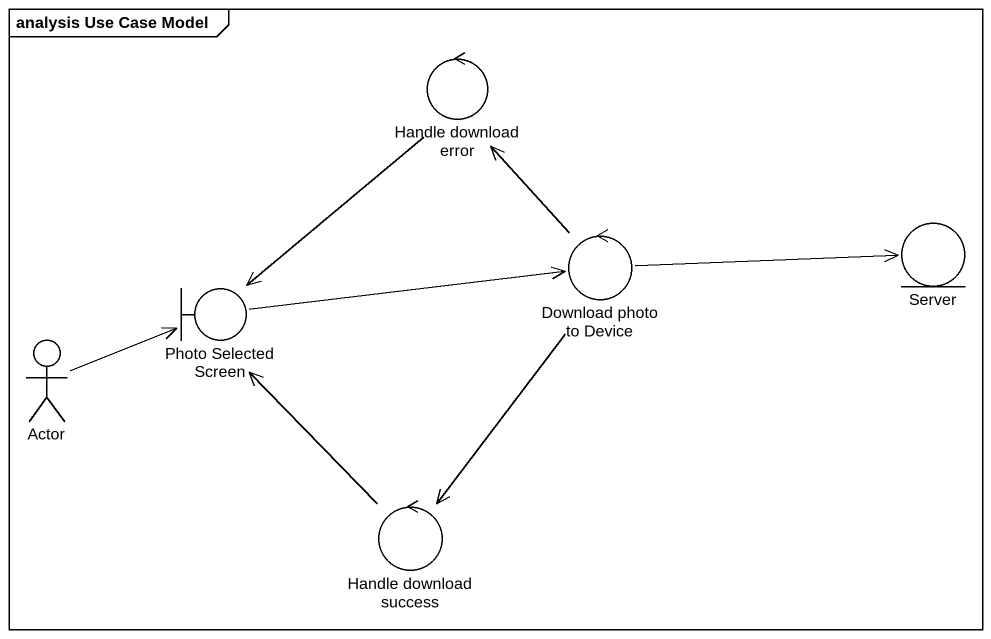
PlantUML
@startuml
mainframe analysis Use Case Model
control "Handle download error" as Handle_download_error
control "Download photo to Device" as Download_photo_to_Device
entity Server
boundary "Photo Selected Screen" as Photo_Selected_Screen
actor "Actor" as Actor_
control "Handle download success" as Handle_download_success
Handle_download_error --> Photo_Selected_Screen
Download_photo_to_Device -up-> Handle_download_error
Download_photo_to_Device -right-> Server
Download_photo_to_Device --> Handle_download_success
Photo_Selected_Screen -right-> Download_photo_to_Device
Actor_ -right-> Photo_Selected_Screen
Handle_download_success -up-> Photo_Selected_Screen
@enduml
